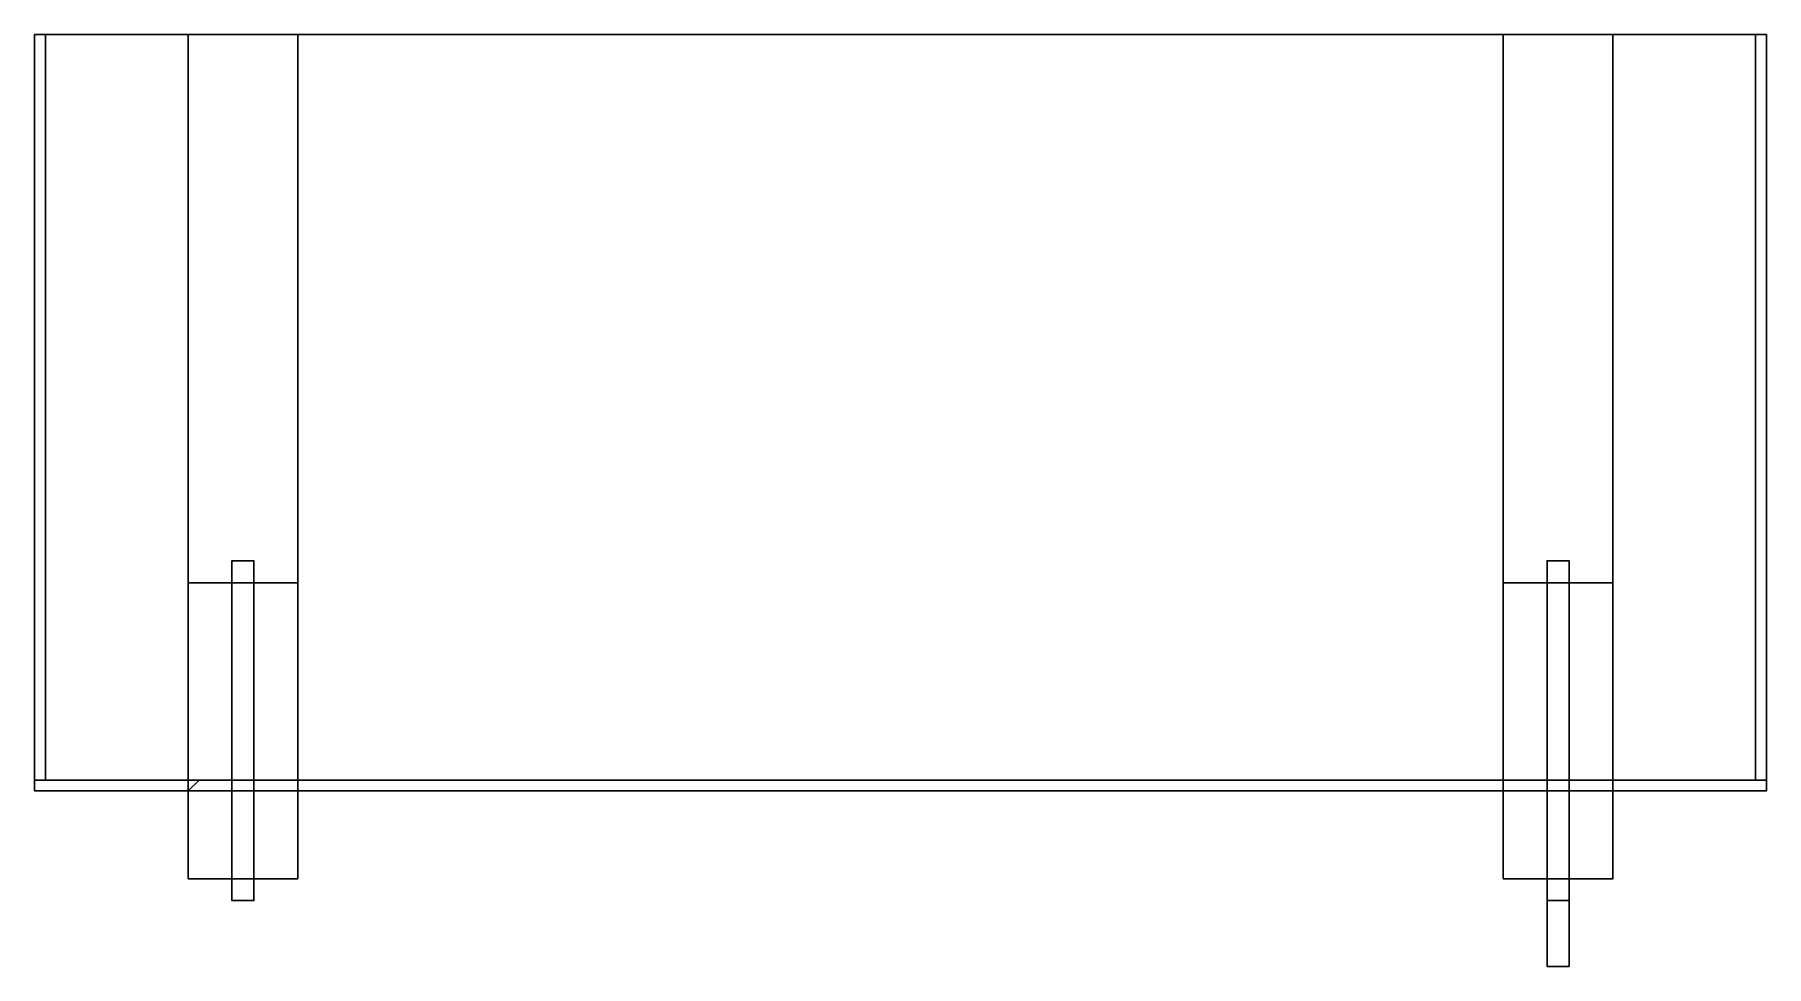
# Model space of a CAD drawing. Extents: x 151170 to 159070, y 38953 to 43203.
import ezdxf

# ---------------------------------------------------------------- set-up
doc = ezdxf.new("R2010")
doc.units = 0
doc.header["$LTSCALE"] = 200
doc.header["$MEASUREMENT"] = 0
doc.layers.add('4ELE', color=4, linetype='CONTINUOUS')
doc.layers.add('5HAT', color=5, linetype='CONTINUOUS')

msp = doc.modelspace()

# ---------------------------------------------------------------- linework, layer by layer
at = {"layer": '4ELE', "color": 163}
for p, q in [((151219.7, 39802.7, 4200), (151219.7, 43202.7, 4200)), ((159019.7, 39802.7, 4200), (159019.7, 43202.7, 4200)), ((159019.7, 39802.7, 4200), (151219.7, 39802.7, 4200))]:
    msp.add_line(p, q, dxfattribs=at)
at = {"layer": '4ELE', "color": 151}
for p, q in [((151869.7, 39802.7, 4042.2), (151869.7, 43202.7, 3100)), ((151869.7, 39802.7, 4200), (151869.7, 43202.7, 4200)), ((158369.7, 39802.7, 4200), (158369.7, 43202.7, 4200)), ((158369.7, 39802.7, 4042.2), (158369.7, 43202.7, 3100)), ((151869.7, 40702.7, 4650), (151869.7, 39802.7, 4650)), ((151869.7, 40702.7, 4650), (152369.7, 40702.7, 4650)), ((152369.7, 40702.7, 4650), (152369.7, 39802.7, 4650)), ((157869.7, 40702.7, 4650), (157869.7, 39802.7, 4650)), ((158369.7, 40702.7, 4650), (157869.7, 40702.7, 4650)), ((158369.7, 40702.7, 4650), (158369.7, 39802.7, 4650)), ((151869.7, 39352.7, 4166.9), (151869.7, 39802.7, 4042.2)), ((158369.7, 39352.7, 4166.9), (158369.7, 39802.7, 4042.2)), ((151869.7, 39352.7, 4166.9), (152369.7, 39352.7, 4166.9)), ((158369.7, 39352.7, 4166.9), (157869.7, 39352.7, 4166.9))]:
    msp.add_line(p, q, dxfattribs=at)
at = {"layer": '4ELE'}
for p, q in [((158369.7, 39802.7, 4042.2), (158369.7, 43202.7, 3100)), ((151869.7, 39802.7, 4200), (151219.7, 39802.7, 4200)), ((158369.7, 39802.7, 4200), (159019.7, 39802.7, 4200))]:
    msp.add_line(p, q, dxfattribs=at)
at = {"layer": '4ELE', "color": 151, "extrusion": (1, 0, 0)}
for p, q in [((151869.7, 39802.7, 4450), (151869.7, 39802.7, 4400)), ((151919.7, 39802.7, 4400), (151869.7, 39802.7, 4450)), ((151869.7, 39752.7, 4500), (151919.7, 39802.7, 4400)), ((151869.7, 39802.7, 4042.2), (151869.7, 39802.7, 4800)), ((151869.7, 39752.7, 4350), (151869.7, 39802.7, 4350)), ((151919.7, 39802.7, 4350), (151869.7, 39752.7, 4350)), ((151869.7, 39802.7, 4400), (151919.7, 39802.7, 4350)), ((151869.7, 39802.7, 4500), (151869.7, 39752.7, 4500))]:
    msp.add_line(p, q, dxfattribs=at)
at = {"layer": '4ELE', "extrusion": (1, 0, 0)}
msp.add_line((151869.7, 39352.7, 4850), (151869.7, 39802.7, 4850), dxfattribs=at)
at = {"layer": '4ELE', "color": 151, "extrusion": (-1, 0, 0)}
msp.add_line((158369.7, 39802.7, 4042.2), (158369.7, 39802.7, 4800), dxfattribs=at)
msp.add_line((158369.7, 39802.7, 4042.2), (158369.7, 39802.7, 4800), dxfattribs=at)
at = {"layer": '4ELE', "extrusion": (-1, 0, 0)}
msp.add_line((158369.7, 39352.7, 4850), (158369.7, 39802.7, 4850), dxfattribs=at)
at = {"layer": '4ELE', "color": 163}
for points in [[(151219.7, 43202.7, 4600), (159019.7, 43202.7, 4600), (159019.7, 39802.7, 4600), (151219.7, 39802.7, 4600)], [(151219.7, 43202.7, 4200), (159019.7, 43202.7, 4200), (159019.7, 39802.7, 4200), (151219.7, 39802.7, 4200)]]:
    msp.add_3dface(points, dxfattribs=at)
at = {"layer": '4ELE', "color": 151}
for points in [[(152369.7, 39352.7, 4166.9), (151869.7, 39352.7, 4166.9), (151869.7, 43202.7, 3100), (152369.7, 43202.7, 3100)], [(151869.7, 43202.7, 3100), (152369.7, 43202.7, 3100), (152369.7, 39352.7, 4166.9), (151869.7, 39352.7, 4166.9)], [(151869.7, 43202.7, 4200), (151869.7, 39802.7, 4200), (151869.7, 39802.7, 4042.2), (151869.7, 43202.7, 3100)], [(152369.7, 43202.7, 4200), (152369.7, 39802.7, 4200), (152369.7, 39802.7, 4042.2), (152369.7, 43202.7, 3100)], [(157869.7, 43202.7, 4200), (157869.7, 39802.7, 4200), (157869.7, 39802.7, 4042.2), (157869.7, 43202.7, 3100)], [(157869.7, 39352.7, 4166.9), (158369.7, 39352.7, 4166.9), (158369.7, 43202.7, 3100), (157869.7, 43202.7, 3100)], [(158369.7, 43202.7, 3100), (157869.7, 43202.7, 3100), (157869.7, 39352.7, 4166.9), (158369.7, 39352.7, 4166.9)], [(158369.7, 43202.7, 4200), (158369.7, 39802.7, 4200), (158369.7, 39802.7, 4042.2), (158369.7, 43202.7, 3100)], [(151869.7, 40702.7, 4850), (151869.7, 39352.7, 4850), (152369.7, 39352.7, 4850), (152369.7, 40702.7, 4850)], [(158369.7, 40702.7, 4850), (158369.7, 39352.7, 4850), (157869.7, 39352.7, 4850), (157869.7, 40702.7, 4850)], [(151869.7, 39802.7, 4850), (151869.7, 39352.7, 4850), (151869.7, 39352.7, 4166.9), (151869.7, 39802.7, 4042.2)], [(152369.7, 39802.7, 4850), (152369.7, 39352.7, 4850), (152369.7, 39352.7, 4166.9), (152369.7, 39802.7, 4042.2)], [(157869.7, 39802.7, 4850), (157869.7, 39352.7, 4850), (157869.7, 39352.7, 4166.9), (157869.7, 39802.7, 4042.2)], [(158369.7, 39802.7, 4850), (158369.7, 39352.7, 4850), (158369.7, 39352.7, 4166.9), (158369.7, 39802.7, 4042.2)]]:
    msp.add_3dface(points, dxfattribs=at)
at = {"layer": '5HAT'}
for p, q in [((152069.7, 40702.7, 5050), (152069.7, 40802.7, 4650)), ((152169.7, 40702.7, 5050), (152169.7, 40802.7, 4650)), ((158069.7, 40702.7, 5050), (158069.7, 40802.7, 4650)), ((158169.7, 40702.7, 5050), (158169.7, 40802.7, 4650)), ((152069.7, 40702.7, 5050), (152069.7, 39352.7, 5050)), ((152169.7, 40702.7, 5050), (152169.7, 39352.7, 5050)), ((158069.7, 40702.7, 5050), (158069.7, 39352.7, 5050)), ((158169.7, 40702.7, 5050), (158169.7, 39352.7, 5050)), ((152069.7, 39352.7, 4167), (152069.7, 39252.7, 5050)), ((152169.7, 39352.7, 4167), (152169.7, 39252.7, 5050)), ((158069.7, 39352.7, 4167), (158069.7, 39252.7, 5050)), ((158169.7, 39352.7, 4167), (158169.7, 39252.7, 5050))]:
    msp.add_line(p, q, dxfattribs=at)
for points in [[(152069.7, 40702.7, 5050), (152069.7, 39252.7, 5050), (152169.7, 39252.7, 5050), (152169.7, 40702.7, 5050)], [(158169.7, 40702.7, 5050), (158169.7, 39252.7, 5050), (158069.7, 39252.7, 5050), (158069.7, 40702.7, 5050)], [(158169.7, 40702.7, 5050), (158169.7, 38952.7, 5050), (158069.7, 38952.7, 5050), (158069.7, 40702.7, 5050)]]:
    msp.add_3dface(points, dxfattribs=at)

# ---------------------------------------------------------------- meshes
at = {"layer": '4ELE', "color": 162}
mesh = msp.add_polymesh((6, 3), dxfattribs=at)
for k, corner in enumerate([(151169.7, 39802.7, 4400), (151169.7, 39802.7, 4350), (151169.7, 39802.7, 4350), (151169.7, 43202.7, 4400), (151169.7, 43202.7, 4350), (151169.7, 43202.7, 4350), (151219.7, 43202.7, 4400), (151219.7, 43202.7, 4350), (151169.7, 43202.7, 4350), (151219.7, 39802.7, 4400), (151219.7, 39802.7, 4350), (151169.7, 39802.7, 4350), (151219.7, 39802.7, 4400), (151219.7, 39802.7, 4400), (151169.7, 39802.7, 4400), (151219.7, 43202.7, 4400), (151219.7, 43202.7, 4400), (151169.7, 43202.7, 4400)]):
    mesh.set_mesh_vertex(divmod(k, 3), corner)
mesh = msp.add_polymesh((6, 3), dxfattribs=at)
for k, corner in enumerate([(151169.7, 39802.7, 4500), (151169.7, 39802.7, 4450), (151169.7, 39802.7, 4450), (151169.7, 43202.7, 4500), (151169.7, 43202.7, 4450), (151169.7, 43202.7, 4450), (151219.7, 43202.7, 4500), (151219.7, 43202.7, 4450), (151169.7, 43202.7, 4450), (151219.7, 39802.7, 4500), (151219.7, 39802.7, 4450), (151169.7, 39802.7, 4450), (151219.7, 39802.7, 4500), (151219.7, 39802.7, 4500), (151169.7, 39802.7, 4500), (151219.7, 43202.7, 4500), (151219.7, 43202.7, 4500), (151169.7, 43202.7, 4500)]):
    mesh.set_mesh_vertex(divmod(k, 3), corner)
mesh = msp.add_polymesh((6, 3), dxfattribs=at)
for k, corner in enumerate([(159069.7, 39802.7, 4400), (159069.7, 39802.7, 4350), (159069.7, 39802.7, 4350), (159069.7, 43202.7, 4400), (159069.7, 43202.7, 4350), (159069.7, 43202.7, 4350), (159019.7, 43202.7, 4400), (159019.7, 43202.7, 4350), (159069.7, 43202.7, 4350), (159019.7, 39802.7, 4400), (159019.7, 39802.7, 4350), (159069.7, 39802.7, 4350), (159019.7, 39802.7, 4400), (159019.7, 39802.7, 4400), (159069.7, 39802.7, 4400), (159019.7, 43202.7, 4400), (159019.7, 43202.7, 4400), (159069.7, 43202.7, 4400)]):
    mesh.set_mesh_vertex(divmod(k, 3), corner)
mesh = msp.add_polymesh((6, 3), dxfattribs=at)
for k, corner in enumerate([(159069.7, 39802.7, 4500), (159069.7, 39802.7, 4450), (159069.7, 39802.7, 4450), (159069.7, 43202.7, 4500), (159069.7, 43202.7, 4450), (159069.7, 43202.7, 4450), (159019.7, 43202.7, 4500), (159019.7, 43202.7, 4450), (159069.7, 43202.7, 4450), (159019.7, 39802.7, 4500), (159019.7, 39802.7, 4450), (159069.7, 39802.7, 4450), (159019.7, 39802.7, 4500), (159019.7, 39802.7, 4500), (159069.7, 39802.7, 4500), (159019.7, 43202.7, 4500), (159019.7, 43202.7, 4500), (159069.7, 43202.7, 4500)]):
    mesh.set_mesh_vertex(divmod(k, 3), corner)
mesh = msp.add_polymesh((6, 3), dxfattribs=at)
for k, corner in enumerate([(159069.7, 39752.7, 4400), (159069.7, 39752.7, 4350), (159069.7, 39752.7, 4350), (151169.7, 39752.7, 4400), (151169.7, 39752.7, 4350), (151169.7, 39752.7, 4350), (151169.7, 39802.7, 4400), (151169.7, 39802.7, 4350), (151169.7, 39752.7, 4350), (159069.7, 39802.7, 4400), (159069.7, 39802.7, 4350), (159069.7, 39752.7, 4350), (159069.7, 39802.7, 4400), (159069.7, 39802.7, 4400), (159069.7, 39752.7, 4400), (151169.7, 39802.7, 4400), (151169.7, 39802.7, 4400), (151169.7, 39752.7, 4400)]):
    mesh.set_mesh_vertex(divmod(k, 3), corner)
mesh = msp.add_polymesh((6, 3), dxfattribs=at)
for k, corner in enumerate([(159069.7, 39752.7, 4500), (159069.7, 39752.7, 4450), (159069.7, 39752.7, 4450), (151169.7, 39752.7, 4500), (151169.7, 39752.7, 4450), (151169.7, 39752.7, 4450), (151169.7, 39802.7, 4500), (151169.7, 39802.7, 4450), (151169.7, 39752.7, 4450), (159069.7, 39802.7, 4500), (159069.7, 39802.7, 4450), (159069.7, 39752.7, 4450), (159069.7, 39802.7, 4500), (159069.7, 39802.7, 4500), (159069.7, 39752.7, 4500), (151169.7, 39802.7, 4500), (151169.7, 39802.7, 4500), (151169.7, 39752.7, 4500)]):
    mesh.set_mesh_vertex(divmod(k, 3), corner)
at = {"layer": '5HAT'}
mesh = msp.add_polymesh((6, 3), dxfattribs=at)
for k, corner in enumerate([(152169.7, 40702.7, 5050), (152169.7, 40702.7, 4650), (152169.7, 40702.7, 4650), (152069.7, 40702.7, 5050), (152069.7, 40702.7, 4650), (152069.7, 40702.7, 4650), (152069.7, 40702.7, 5050), (152069.7, 40802.7, 4650), (152069.7, 40702.7, 4650), (152169.7, 40702.7, 5050), (152169.7, 40802.7, 4650), (152169.7, 40702.7, 4650), (152169.7, 40702.7, 5050), (152169.7, 40702.7, 5050), (152169.7, 40702.7, 5050), (152069.7, 40702.7, 5050), (152069.7, 40702.7, 5050), (152069.7, 40702.7, 5050)]):
    mesh.set_mesh_vertex(divmod(k, 3), corner)
mesh = msp.add_polymesh((6, 3), dxfattribs=at)
for k, corner in enumerate([(158069.7, 40702.7, 5050), (158069.7, 40702.7, 4650), (158069.7, 40702.7, 4650), (158169.7, 40702.7, 5050), (158169.7, 40702.7, 4650), (158169.7, 40702.7, 4650), (158169.7, 40702.7, 5050), (158169.7, 40802.7, 4650), (158169.7, 40702.7, 4650), (158069.7, 40702.7, 5050), (158069.7, 40802.7, 4650), (158069.7, 40702.7, 4650), (158069.7, 40702.7, 5050), (158069.7, 40702.7, 5050), (158069.7, 40702.7, 5050), (158169.7, 40702.7, 5050), (158169.7, 40702.7, 5050), (158169.7, 40702.7, 5050)]):
    mesh.set_mesh_vertex(divmod(k, 3), corner)
mesh = msp.add_polymesh((6, 3), dxfattribs=at)
for k, corner in enumerate([(152169.7, 39252.7, 5050), (152169.7, 39352.7, 4167), (152169.7, 39352.7, 4167), (152069.7, 39252.7, 5050), (152069.7, 39352.7, 4167), (152069.7, 39352.7, 4167), (152069.7, 39352.7, 5050), (152069.7, 39352.7, 4167), (152069.7, 39352.7, 4167), (152169.7, 39352.7, 5050), (152169.7, 39352.7, 4167), (152169.7, 39352.7, 4167), (152169.7, 39352.7, 5050), (152169.7, 39352.7, 5050), (152169.7, 39252.7, 5050), (152069.7, 39352.7, 5050), (152069.7, 39352.7, 5050), (152069.7, 39252.7, 5050)]):
    mesh.set_mesh_vertex(divmod(k, 3), corner)
mesh = msp.add_polymesh((6, 3), dxfattribs=at)
for k, corner in enumerate([(158069.7, 39252.7, 5050), (158069.7, 39352.7, 4167), (158069.7, 39352.7, 4167), (158169.7, 39252.7, 5050), (158169.7, 39352.7, 4167), (158169.7, 39352.7, 4167), (158169.7, 39352.7, 5050), (158169.7, 39352.7, 4167), (158169.7, 39352.7, 4167), (158069.7, 39352.7, 5050), (158069.7, 39352.7, 4167), (158069.7, 39352.7, 4167), (158069.7, 39352.7, 5050), (158069.7, 39352.7, 5050), (158069.7, 39252.7, 5050), (158169.7, 39352.7, 5050), (158169.7, 39352.7, 5050), (158169.7, 39252.7, 5050)]):
    mesh.set_mesh_vertex(divmod(k, 3), corner)

doc.saveas('drawing.dxf')
